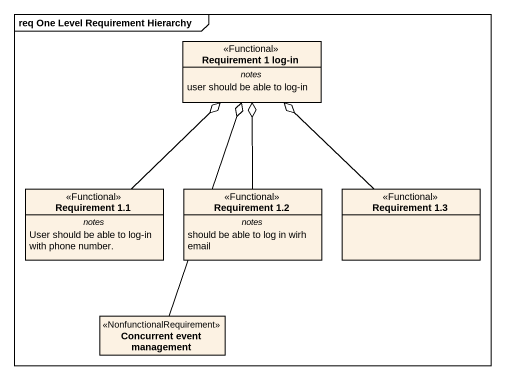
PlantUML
@startuml
mainframe req One Level Requirement Hierarchy
hide circle
hide empty members
class "Requirement 1 log-in" as Requirement_1_log_in <<Functional>> {
  -- notes --
  user should be able to log-in
}
class "Requirement 1.1" as Requirement_1_1 <<Functional>> {
  -- notes --
  User should be able to log-in with phone number.
}
class "Requirement 1.2" as Requirement_1_2 <<Functional>> {
  -- notes --
  should be able to log in wirh email
}
class "Requirement 1.3" as Requirement_1_3 <<Functional>>
class "Concurrent event management" as Concurrent_event_management <<NonfunctionalRequirement>>
Requirement_1_1 -up-o Requirement_1_log_in
Requirement_1_2 -up-o Requirement_1_log_in
Requirement_1_3 -up-o Requirement_1_log_in
Concurrent_event_management -up-o Requirement_1_log_in
@enduml
